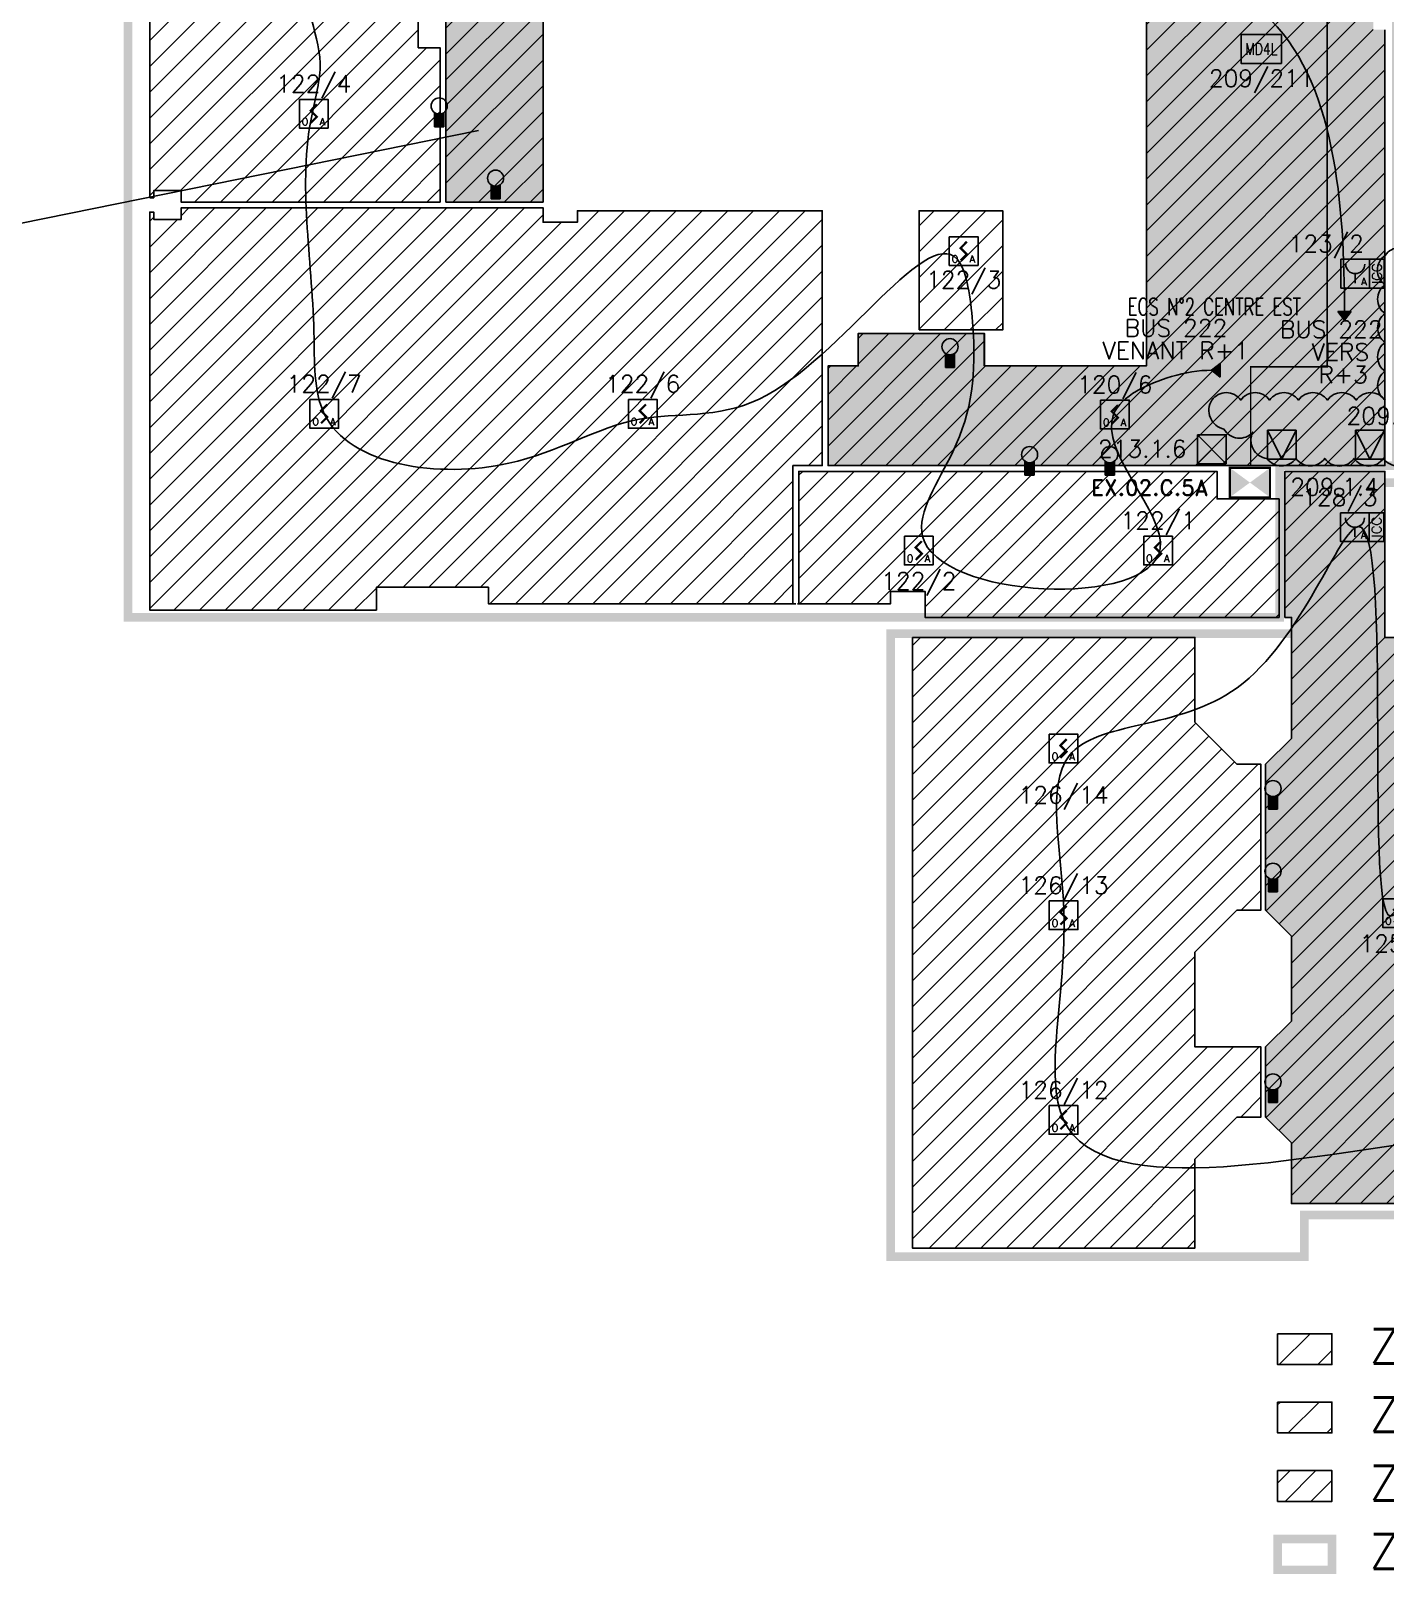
# Model space of a CAD drawing. Header units: millimetres. Extents: x 107 to 210, y 0 to 81.
# Drawn here: x 141.53 to 165.1, y 0.18 to 27.03 of the extents above; entities that cross this region are included whole.
import ezdxf
from ezdxf.enums import TextEntityAlignment as Align

# ---------------------------------------------------------------- set-up
doc = ezdxf.new("R2010")
doc.units = ezdxf.units.MM
doc.linetypes.add('CONTINU', pattern=[0])
doc.linetypes.add('SLD', pattern=[0])
for name, color, linetype in [('ATEIS MISE EN SECURITE', 7, 'Continuous'), ('ATEIS ZONES MES', 7, 'Continuous'), ('JCC-ADRESSAGE', 6, 'Continuous'), ('JCC-ALARME GENERALE SELECTIVE', 3, 'Continuous'), ('JCC-CCF', 6, 'Continuous'), ('JCC-DECLENCHEUR MANUEL AVEC ISOLATEUR', 5, 'Continuous'), ('JCC-ELEMENT DEPORTE_4 L DAS', 1, 'Continuous'), ('JCC-FILERIE SDI', 6, 'Continuous'), ('JCC-INDICATEUR ACTION', 1, 'Continuous'), ('JCC-OPTIQUE_A', 1, 'Continuous'), ('JCC-UAE-SDI', 7, 'Continuous'), ('JCC-VENTOUSE_PCF', 1, 'Continuous'), ('JCC-ZONING ZDA-ZDM', 5, 'Continuous')]:
    doc.layers.add(name, color=color, linetype=linetype)
doc.layers.add('JCC-MD4L', color=1, linetype='Continuous', lineweight=0)
doc.styles.add('HELVL', font='ROMAND.SHX')
doc.styles.get("Standard").update_dxf_attribs({"font": 'romans.shx'})
doc.styles.add('TEXTE', font='romans.shx')
pattern_1 = [(45, (143.08978, 5.6988), (-0.2245064, 0.2245064), [])]
pattern_2 = [(45, (118.6336, -33.3868), (-0.3367596, 0.3367596), [])]
pattern_3 = [(0, (143.08978, 5.69879), (0.079375, 0.15875), [0, -0.15875])]

# ---------------------------------------------------------------- blocks, each defined once
blk = doc.blocks.new('déclencheur manuel avec isolateur')
at = {"layer": 'JCC-DECLENCHEUR MANUEL AVEC ISOLATEUR', "color": 0}
for p, q in [((2.5, 2.5), (5.02, 2.5)), ((5.02, -2.5), (5.02, 2.5)), ((0, 0), (0, -1.66)), ((2.5, -2.5), (5.02, -2.5))]:
    blk.add_line(p, q, dxfattribs=at)
blk.add_lwpolyline([(-2.5, 2.5), (2.5, 2.5), (2.5, -2.5), (-2.5, -2.5)], close=True, dxfattribs=at)
blk.add_arc((0, 1.66), 1.66, 180, 0, dxfattribs=at)
at = {"layer": 'JCC-ADRESSAGE', "style": 'TEXTE'}
blk.add_attdef('ADRESSE', text='', height=3, dxfattribs=at).set_placement((0, 5), align=Align.MIDDLE)
at = {"layer": 'JCC-DECLENCHEUR MANUEL AVEC ISOLATEUR', "color": 0}
blk.add_text('ICC', height=1.668, rotation=90, dxfattribs=at).set_placement((3.76, 0), align=Align.MIDDLE_CENTER)
blk.add_text('A', height=1.25, dxfattribs=at).set_placement((1.5, -2), align=Align.CENTER)
blk = doc.blocks.new('indicateur action')
at = {"layer": 'JCC-INDICATEUR ACTION'}
blk.add_hatch(color=0, dxfattribs=at).paths.add_polyline_path([(0.8, -0.05, -0.315344), (-0.8, -0.05), (-0.8, -2.5), (0.8, -2.5)])
at = {"layer": 'JCC-INDICATEUR ACTION', "color": 0}
for p, q in [((-0.8, -0.05), (-0.8, -2.5)), ((0.8, -2.5), (-0.8, -2.5)), ((0.8, -0.05), (0.8, -2.5))]:
    blk.add_line(p, q, dxfattribs=at)
blk.add_circle((0, 1.1), 1.4, dxfattribs=at)
at = {"layer": 'JCC-ADRESSAGE', "style": 'TEXTE'}
blk.add_attdef('ADRESSE', text='', height=3, dxfattribs=at).set_placement((0, 5), align=Align.MIDDLE)
blk = doc.blocks.new('optique_a')
at = {"layer": 'JCC-OPTIQUE_A', "color": 0}
blk.add_lwpolyline([(-2.5, 2.5), (2.5, 2.5), (2.5, -2.5), (-2.5, -2.5)], close=True, dxfattribs=at)
at = {"layer": 'JCC-OPTIQUE_A', "color": 0, "const_width": 0.385}
blk.add_lwpolyline([(0.54, 1.63), (-0.54, 0.54), (0.54, -0.54), (-0.54, -1.63)], dxfattribs=at)
at = {"layer": 'JCC-ADRESSAGE', "style": 'TEXTE'}
blk.add_attdef('ADRESSE', text='', height=3, dxfattribs=at).set_placement((0, 5), align=Align.MIDDLE)
at = {"layer": 'JCC-OPTIQUE_A', "color": 0}
for s, p in [('O', (-1.5, -2)), ('A', (1.5, -2))]:
    blk.add_text(s, height=1.25, dxfattribs=at).set_placement(p, align=Align.CENTER)
blk = doc.blocks.new('alarme générale selective')
at = {"layer": 'JCC-ALARME GENERALE SELECTIVE', "color": 0}
for p, q in [((2.5, -2.5), (-2.5, 2.5)), ((-2.5, -2.5), (2.5, 2.5))]:
    blk.add_line(p, q, dxfattribs=at)
blk.add_lwpolyline([(-2.5, 2.5), (2.5, 2.5), (2.5, -2.5), (-2.5, -2.5)], close=True, dxfattribs=at)
at = {"layer": 'JCC-ADRESSAGE', "style": 'TEXTE'}
blk.add_attdef('ADRESSE', text='', height=3, dxfattribs=at).set_placement((0, 5), align=Align.MIDDLE)
blk = doc.blocks.new('ventouse PCF')
at = {"layer": 'JCC-VENTOUSE_PCF'}
blk.add_hatch(color=0, dxfattribs=at).paths.add_polyline_path([(0, -2.5), (2.5, 2.5), (-2.5, 2.5)])
at = {"layer": 'JCC-VENTOUSE_PCF', "color": 0}
for p, q in [((0, -2.5), (-2.5, 2.5)), ((2.5, 2.5), (0, -2.5))]:
    blk.add_line(p, q, dxfattribs=at)
blk.add_lwpolyline([(-2.5, 2.5), (2.5, 2.5), (2.5, -2.5), (-2.5, -2.5)], close=True, dxfattribs=at)
at = {"layer": 'JCC-ADRESSAGE', "style": 'TEXTE'}
blk.add_attdef('ADRESSE', text='', height=3, dxfattribs=at).set_placement((0, 5), align=Align.MIDDLE)
blk = doc.blocks.new('MD4L')
at = {"layer": 'JCC-ELEMENT DEPORTE_4 L DAS', "color": 0}
blk.add_lwpolyline([(-3.5, 2.5), (3.5, 2.5), (3.5, -2.5), (-3.5, -2.5)], close=True, dxfattribs=at)
at = {"layer": 'JCC-ADRESSAGE', "style": 'TEXTE'}
blk.add_attdef('ADRESSE', text='', height=3, dxfattribs=at).set_placement((0, 5), align=Align.MIDDLE)
at = {"layer": 'JCC-ELEMENT DEPORTE_4 L DAS', "color": 0, "width": 0.8}
blk.add_text('MD4L', height=2, dxfattribs=at).set_placement((0, 0), align=Align.MIDDLE_CENTER)
blk = doc.blocks.new("VOLETS D'EXTRACTION DE DESENFUMAGE")
at = {"color": 1, "linetype": 'SLD', "const_width": 0.373}
blk.add_lwpolyline([(0, 5.12), (0, 0), (6.97, 0), (6.97, 5.12)], close=True, dxfattribs=at)
at = {"color": 1, "linetype": 'SLD'}
blk.add_solid([(0, 5.12), (0, 0), (6.97, 0), (6.97, 5.12)], dxfattribs=at)

msp = doc.modelspace()

# ---------------------------------------------------------------- hatches: boundary and pattern name
at = {"layer": 'ATEIS ZONES MES'}
h = msp.add_hatch(dxfattribs=at)
h.set_pattern_fill('DOTS', color=1, scale=0.1, style=0)
h.set_pattern_definition(pattern_3)
h.paths.add_polyline_path([(148.751, 30.529), (150.491, 30.529), (150.491, 30.526), (150.591, 30.526), (150.591, 30.899), (154.011, 30.899), (158.286, 30.899), (158.286, 31.149), (159.836, 31.149), (160.409, 31.149), (164.516, 31.149), (164.516, 30.949), (164.991, 30.949), (164.991, 31.074), (165.064, 31.074), (165.061, 27.749), (164.891, 27.749), (164.891, 27.049), (165.091, 27.049), (165.091, 22.474), (165.091, 19.464), (155.402, 19.464), (155.402, 21.199), (155.927, 21.199), (155.927, 21.764), (158.119, 21.764), (158.121, 21.764), (158.121, 21.199), (160.941, 21.199), (160.941, 27.299), (150.441, 27.299), (150.441, 24.05), (148.751, 24.05)])
h = msp.add_hatch(dxfattribs=at)
h.set_pattern_fill('DOTS', color=3, scale=0.1, style=0)
h.set_pattern_definition(pattern_3)
h.paths.add_polyline_path([(185.142, 23.844), (185.072, 23.844), (185.072, 16.483), (187.435, 16.484), (187.435, 14.804), (187.435, 14.774), (187.275, 14.774), (186.811, 14.274), (185.142, 14.274), (185.142, 10.274), (183.542, 10.274), (183.542, 10.674), (181.561, 10.674), (181.111, 10.224), (178.572, 10.224), (178.122, 10.674), (174.261, 10.674), (173.911, 10.224), (171.372, 10.224), (170.922, 10.674), (167.212, 10.674), (166.762, 10.224), (165.342, 10.224), (165.342, 6.624), (163.466, 6.624), (163.466, 7.679), (163.016, 8.129), (163.016, 9.349), (163.466, 9.799), (163.466, 11.274), (163.016, 11.729), (163.016, 14.268), (163.466, 14.718), (163.466, 16.824), (163.351, 16.824), (163.351, 19.364), (165.092, 19.364), (165.092, 16.474), (165.342, 16.474), (165.342, 12.574), (183.092, 12.574), (183.092, 20.899), (165.342, 20.899), (165.342, 23.049), (166.761, 23.049), (167.211, 22.599), (170.922, 22.599), (171.372, 23.049), (173.911, 23.049), (174.261, 22.599), (178.122, 22.599), (178.572, 23.049), (181.112, 23.049), (181.562, 22.599), (183.442, 22.599), (183.442, 26.024), (183.542, 26.024), (183.542, 26.474), (185.142, 26.474)])
at = {"layer": 'JCC-FILERIE SDI'}
for points in [[(164.506, 22.148), (164.27, 22.148), (164.388, 21.992)], [(162.227, 21.005), (162.227, 21.241), (162.071, 21.123)]]:
    msp.add_hatch(color=3, dxfattribs=at).paths.add_polyline_path(points)
at = {"layer": 'JCC-ZONING ZDA-ZDM'}
h = msp.add_hatch(dxfattribs=at)
h.set_pattern_fill('ANSI31', color=201, scale=0.1, style=0)
h.set_pattern_definition(pattern_1)
h.paths.add_polyline_path([(143.595, 24.124), (143.595, 31.074), (143.64, 31.074), (143.64, 30.949), (144.14, 30.949), (144.14, 31.149), (148.65, 31.149), (148.65, 28.729), (148.17, 28.729), (148.17, 27.549), (148.27, 27.549), (148.27, 26.734), (148.65, 26.734), (148.65, 24.049), (144.14, 24.049), (144.14, 24.249), (143.665, 24.249), (143.665, 24.124)])
h = msp.add_hatch(dxfattribs=at)
h.set_pattern_fill('ANSI31', color=113, scale=0.1, style=0)
h.set_pattern_definition(pattern_1)
h.paths.add_polyline_path([(148.75, 30.529), (150.49, 30.529), (150.49, 30.526), (150.59, 30.526), (150.59, 30.899), (154.01, 30.899), (158.284, 30.899), (158.284, 31.149), (159.834, 31.149), (160.408, 31.149), (164.515, 31.149), (164.515, 30.949), (164.99, 30.949), (164.99, 31.074), (165.062, 31.074), (165.06, 27.749), (164.89, 27.749), (164.89, 27.049), (165.09, 27.049), (165.09, 22.474), (165.09, 19.464), (155.4, 19.464), (155.4, 21.199), (155.925, 21.199), (155.925, 21.764), (158.117, 21.764), (158.12, 21.764), (158.12, 21.199), (160.94, 21.199), (160.94, 27.299), (150.44, 27.299), (150.44, 24.05), (148.75, 24.05)])
h = msp.add_hatch(dxfattribs=at)
h.set_pattern_fill('ANSI31', color=11, scale=0.1, style=0)
h.set_pattern_definition(pattern_1)
h.paths.add_polyline_path([(185.14, 23.844), (185.07, 23.844), (185.07, 16.483), (187.433, 16.484), (187.433, 14.804), (187.433, 14.774), (187.273, 14.774), (186.81, 14.274), (185.14, 14.274), (185.14, 10.274), (183.54, 10.274), (183.54, 10.674), (181.559, 10.674), (181.109, 10.224), (178.57, 10.224), (178.12, 10.674), (174.26, 10.674), (173.91, 10.224), (171.37, 10.224), (170.92, 10.674), (167.21, 10.674), (166.76, 10.224), (165.34, 10.224), (165.34, 6.624), (163.465, 6.624), (163.465, 7.679), (163.015, 8.129), (163.015, 9.349), (163.465, 9.799), (163.465, 11.274), (163.015, 11.729), (163.015, 14.268), (163.465, 14.718), (163.465, 16.824), (163.35, 16.824), (163.35, 19.364), (165.09, 19.364), (165.09, 16.474), (165.34, 16.474), (165.34, 12.574), (183.09, 12.574), (183.09, 20.899), (165.34, 20.899), (165.34, 23.049), (166.76, 23.049), (167.21, 22.599), (170.92, 22.599), (171.37, 23.049), (173.91, 23.049), (174.259, 22.599), (178.12, 22.599), (178.57, 23.049), (181.11, 23.049), (181.56, 22.599), (183.44, 22.599), (183.44, 26.024), (183.54, 26.024), (183.54, 26.474), (185.14, 26.474)])
h = msp.add_hatch(dxfattribs=at)
h.set_pattern_fill('ANSI31', color=113, scale=0.1, style=0)
h.set_pattern_definition(pattern_1)
edge = h.paths.add_edge_path()
edge.add_line((154.84, 17.061), (149.49, 17.061))
edge.add_line((149.49, 17.061), (149.49, 17.349))
edge.add_line((149.49, 17.349), (149.29, 17.349))
edge.add_line((149.29, 17.349), (149.244, 17.349))
edge.add_line((149.244, 17.349), (147.54, 17.349))
edge.add_line((147.54, 17.349), (147.54, 16.949))
edge.add_line((147.54, 16.949), (143.595, 16.949))
edge.add_line((143.595, 16.949), (143.595, 23.874))
edge.add_line((143.595, 23.874), (143.665, 23.874))
edge.add_line((143.665, 23.874), (143.665, 23.749))
edge.add_line((143.665, 23.749), (144.14, 23.749))
edge.add_line((144.14, 23.749), (144.14, 23.949))
edge.add_line((144.14, 23.949), (148.65, 23.949))
edge.add_line((148.65, 23.949), (150.44, 23.95))
edge.add_line((150.44, 23.95), (150.44, 23.699))
edge.add_line((150.44, 23.699), (151.04, 23.699))
edge.add_line((151.04, 23.699), (151.04, 23.899))
edge.add_line((151.04, 23.899), (155.3, 23.899))
edge.add_line((155.3, 23.899), (155.3, 19.464))
edge.add_line((155.3, 19.464), (154.79, 19.464))
edge.add_line((154.79, 19.464), (154.79, 17.061))
h = msp.add_hatch(dxfattribs=at)
h.set_pattern_fill('ANSI31', color=201, scale=0.1, style=0)
h.set_pattern_definition(pattern_1)
h.paths.add_polyline_path([(156.985, 21.824), (158.44, 21.824), (158.44, 23.899), (156.985, 23.899)])
h = msp.add_hatch(dxfattribs=at)
h.set_pattern_fill('ANSI31', color=201, scale=0.1, style=0)
h.set_pattern_definition(pattern_1)
edge = h.paths.add_edge_path()
edge.add_line((154.89, 17.061), (154.89, 19.364))
edge.add_line((154.89, 19.364), (162.17, 19.364))
edge.add_line((162.17, 19.364), (162.17, 18.884))
edge.add_line((162.17, 18.884), (163.25, 18.884))
edge.add_line((163.25, 18.884), (163.25, 16.824))
edge.add_line((163.25, 16.824), (157.09, 16.824))
edge.add_line((157.09, 16.824), (157.09, 16.827))
edge.add_line((157.09, 16.827), (157.09, 17.274))
edge.add_line((157.09, 17.274), (156.49, 17.274))
edge.add_line((156.49, 17.274), (156.49, 17.061))
edge.add_line((156.49, 17.061), (154.87, 17.061))
h = msp.add_hatch(dxfattribs=at)
h.set_pattern_fill('ANSI31', color=174, scale=0.1, style=0)
h.set_pattern_definition(pattern_1)
h.paths.add_polyline_path([(156.87, 16.474), (161.785, 16.474), (161.785, 14.998), (162.515, 14.268), (162.935, 14.268), (162.935, 11.729), (162.515, 11.729), (162.432, 11.647), (161.785, 10.999), (161.785, 9.449), (161.785, 9.349), (162.935, 9.349), (162.935, 8.129), (162.515, 8.129), (161.785, 7.399), (161.785, 5.849), (156.87, 5.849)])
h = msp.add_hatch(dxfattribs=at)
h.set_pattern_fill('ANSI31', color=11, scale=0.15, style=0)
h.set_pattern_definition(pattern_2)
h.paths.add_polyline_path([(163.223, 4.359), (164.169, 4.359), (164.169, 3.822), (163.223, 3.822)])
h = msp.add_hatch(dxfattribs=at)
h.set_pattern_fill('ANSI31', color=184, scale=0.15, style=0)
h.set_pattern_definition(pattern_2)
h.paths.add_polyline_path([(163.223, 3.169), (164.169, 3.169), (164.169, 2.632), (163.223, 2.632)])
at = {"layer": 'JCC-ZONING ZDA-ZDM', "true_color": 0x009ce0}
h = msp.add_hatch(dxfattribs=at)
h.set_pattern_fill('ANSI31', color=142, scale=0.1, style=0)
h.set_pattern_definition([(45, (143.3183, 5.20337), (-0.2245064, 0.2245064), [])])
h.paths.add_polyline_path([(163.223, 1.979), (164.169, 1.979), (164.169, 1.442), (163.223, 1.442)])

# ---------------------------------------------------------------- linework, layer by layer
at = {"layer": 'ATEIS MISE EN SECURITE', "color": 3, "linetype": 'CONTINU', "const_width": 0.025}
msp.add_lwpolyline([(164.493, 29.273), (164.086, 29.273), (164.086, 21.182), (162.756, 21.182), (162.756, 19.478)], dxfattribs=at)
at = {"layer": 'ATEIS ZONES MES', "color": 1}
msp.add_line((139.603, 23.325), (149.316, 25.294), dxfattribs=at)
for points in [[(150.441, 27.299), (150.441, 24.05), (148.751, 24.05), (148.751, 30.529)], [(165.091, 27.049), (165.091, 22.474), (165.091, 19.464), (155.402, 19.464), (155.402, 21.199), (155.927, 21.199), (155.927, 21.764), (158.119, 21.764), (158.121, 21.764), (158.121, 21.199), (160.941, 21.199), (160.941, 27.299)]]:
    msp.add_lwpolyline(points, dxfattribs=at)
at = {"layer": 'ATEIS ZONES MES', "color": 3}
msp.add_lwpolyline([(165.342, 6.624), (163.466, 6.624), (163.466, 7.679), (163.016, 8.129), (163.016, 9.349), (163.466, 9.799), (163.466, 11.274), (163.016, 11.729), (163.016, 14.268), (163.466, 14.718), (163.466, 16.824), (163.351, 16.824), (163.351, 19.364), (165.092, 19.364), (165.092, 16.474), (165.342, 16.474)], dxfattribs=at)
at = {"layer": 'JCC-CCF'}
msp.add_lwpolyline([(165.569, 19.589, -0.520567), (165.067, 19.589, -0.520567), (164.555, 19.589, -0.520567), (164.044, 19.589, -0.520567), (163.542, 19.589, -0.520567), (163.039, 19.589, -0.520567), (162.793, 20.046, -0.520567), (162.29, 20.101, -0.520567), (162.08, 20.603, -0.520567), (162.582, 20.603, -0.520567), (163.085, 20.603, -0.520567), (163.587, 20.603, -0.520567), (164.09, 20.603, -0.520567), (164.592, 20.603, -0.520567), (165.094, 20.603, -0.520567), (165.094, 21.105, -0.520567), (165.094, 21.607, -0.520567), (165.094, 22.109, -0.520567), (165.094, 22.611, -0.520567), (165.094, 23.122, -0.520567), (165.597, 23.122, -0.520567)], format="xyb", dxfattribs=at)
at = {"layer": 'JCC-FILERIE SDI', "color": 3}
for p, q in [((164.506, 22.148), (164.27, 22.148)), ((164.388, 21.992), (164.27, 22.148)), ((164.506, 22.148), (164.27, 22.148)), ((164.388, 21.992), (164.27, 22.148)), ((164.388, 21.992), (164.506, 22.148)), ((164.388, 21.992), (164.506, 22.148)), ((162.071, 21.123), (162.227, 21.241)), ((162.071, 21.123), (162.227, 21.241)), ((162.227, 21.005), (162.227, 21.241)), ((162.227, 21.005), (162.227, 21.241)), ((162.071, 21.123), (162.227, 21.005)), ((162.071, 21.123), (162.227, 21.005))]:
    msp.add_line(p, q, dxfattribs=at)
msp.add_open_spline([(164.388, 22.148), (164.388, 23.931), (164.138, 27.776), (159.978, 28.335), (156.77, 27.759), (155.943, 31.544), (152.816, 29.343), (150.294, 27.469), (146.549, 30.694), (146.199, 28.362), (146.329, 27.417), (146.653, 26.456), (146.106, 24.619), (146.518, 22.664), (146.397, 19.543), (149.782, 19.087), (151.969, 20.519), (154.882, 20.051), (157.611, 24.492), (158.008, 21.393), (157.873, 19.97), (155.922, 17.2), (163.236, 16.868), (159.537, 20.223), (161.243, 21.022), (161.842, 21.123), (162.078, 21.123)], degree=3, knots=[0, 0, 0, 0, 5.348738, 8.947413, 11.257766, 13.961489, 16.582375, 19.770747, 23.589519, 24.564091, 25.731259, 26.593637, 27.492832, 31.292535, 32.718318, 36.043977, 38.44566, 40.553859, 44.777427, 45.892596, 48.107421, 49.663977, 53.805785, 56.281971, 57.483556, 58.192323, 58.192323, 58.192323, 58.192323], dxfattribs=at)
at = {"layer": 'JCC-FILERIE SDI', "color": 5}
msp.add_open_spline([(166.877, 20.232), (166.877, 20.57), (168.777, 18.594), (167.785, 23.072), (165.504, 26.154), (168.533, 23.944), (169.993, 20.237), (170.572, 26.036), (174.577, 24.66), (179.215, 27.751), (179.558, 19.22), (180.331, 27.368), (185.074, 22.948), (184.112, 19.469), (185.552, 15.818), (188.138, 10.72), (182.397, 7.77), (177.895, 8.009), (174.785, 7.72), (170.606, 7.893), (166.392, 8.161), (158.343, 6.092), (159.855, 11.31), (158.854, 15.173), (163.078, 14.669), (165.551, 22.159), (164.398, 7.479), (166.543, 15.839), (169.811, 14.041), (173.01, 15.783), (175.631, 9.333), (175.654, 16.363), (180.41, 14.929), (185.989, 11.25), (182.32, 20.554), (176.561, 18.272), (173.167, 19.059), (168.926, 17.464), (169.18, 18.916), (169.18, 19.101)], degree=3, knots=[0, 0, 0, 0, 1.012701, 3.460437, 6.733188, 9.069999, 11.391695, 15.060281, 17.361206, 22.392103, 26.001284, 29.676121, 33.462844, 37.363014, 40.492377, 45.144194, 52.094038, 53.995255, 58.981723, 61.393846, 66.332225, 73.391989, 77.029521, 79.741879, 82.89298, 86.401582, 93.193728, 96.782562, 99.452327, 102.120081, 106.226266, 109.492791, 113.621096, 117.767038, 123.56501, 129.20445, 132.963735, 136.279026, 136.835565, 136.835565, 136.835565, 136.835565], dxfattribs=at)
at = {"layer": 'JCC-ZONING ZDA-ZDM', "color": 201}
for points in [[(143.595, 24.124), (143.595, 31.074), (143.64, 31.074), (143.64, 30.949), (144.14, 30.949), (144.14, 31.149), (148.65, 31.149), (148.65, 28.729), (148.17, 28.729), (148.17, 27.549), (148.27, 27.549), (148.27, 26.734), (148.65, 26.734), (148.65, 24.049), (144.14, 24.049), (144.14, 24.249), (143.665, 24.249), (143.665, 24.124), (143.595, 24.124)], [(156.985, 21.824), (158.44, 21.824), (158.44, 23.899), (156.985, 23.899), (156.985, 21.824)], [(154.89, 17.061), (154.89, 19.364), (154.89, 19.364), (162.17, 19.364), (162.17, 18.884), (163.25, 18.884), (163.25, 16.824), (157.09, 16.824), (157.09, 16.827), (157.09, 17.274), (156.49, 17.274), (156.49, 17.061), (154.87, 17.061)]]:
    msp.add_lwpolyline(points, dxfattribs=at)
at = {"layer": 'JCC-ZONING ZDA-ZDM', "color": 17, "const_width": 0.15}
msp.add_lwpolyline([(165.44, 30.982), (165.62, 30.982), (165.62, 27.923), (165.29, 27.924), (165.29, 19.464), (163.261, 19.46), (163.261, 16.824), (143.215, 16.824), (143.215, 30.999), (148.5, 30.999), (148.5, 30.339), (150.808, 30.339), (150.808, 30.766), (158.284, 30.756), (158.325, 30.756), (158.325, 30.982), (165.62, 30.982)], dxfattribs=at)
at = {"layer": 'JCC-ZONING ZDA-ZDM', "color": 113}
for points in [[(150.44, 27.299), (150.44, 24.05), (148.75, 24.05), (148.75, 30.529)], [(165.09, 27.049), (165.09, 22.474), (165.09, 19.464), (155.4, 19.464), (155.4, 21.199), (155.925, 21.199), (155.925, 21.764), (158.117, 21.764), (158.12, 21.764), (158.12, 21.199), (160.94, 21.199), (160.94, 27.299)], [(154.84, 17.061), (149.49, 17.061), (149.49, 17.349), (149.29, 17.349), (149.244, 17.349), (147.54, 17.349), (147.54, 16.949), (143.595, 16.949), (143.595, 23.874), (143.665, 23.874), (143.665, 23.749), (144.14, 23.749), (144.14, 23.949), (148.65, 23.949), (150.44, 23.95), (150.44, 23.699), (151.04, 23.699), (151.04, 23.899), (155.3, 23.899), (155.3, 19.464), (154.79, 19.464), (154.79, 17.061)]]:
    msp.add_lwpolyline(points, dxfattribs=at)
at = {"layer": 'JCC-ZONING ZDA-ZDM', "color": 11}
msp.add_lwpolyline([(165.34, 6.624), (163.465, 6.624), (163.465, 7.679), (163.015, 8.129), (163.015, 9.349), (163.465, 9.799), (163.465, 11.274), (163.015, 11.729), (163.015, 14.268), (163.465, 14.718), (163.465, 16.824), (163.35, 16.824), (163.35, 19.364), (165.09, 19.364), (165.09, 16.474), (165.34, 16.474)], dxfattribs=at)
at = {"layer": 'JCC-ZONING ZDA-ZDM', "color": 1, "const_width": 0.15}
msp.add_lwpolyline([(165.59, 19.168), (163.54, 19.168), (163.54, 16.538), (156.49, 16.539), (156.49, 5.699), (163.69, 5.699), (163.69, 6.424), (165.34, 6.424)], dxfattribs=at)
at = {"layer": 'JCC-ZONING ZDA-ZDM', "color": 174}
msp.add_lwpolyline([(156.87, 16.474), (161.785, 16.474), (161.785, 14.998), (162.515, 14.268), (162.935, 14.268), (162.935, 11.729), (162.515, 11.729), (162.432, 11.647), (161.785, 10.999), (161.785, 9.449), (161.785, 9.349), (162.935, 9.349), (162.935, 8.129), (162.515, 8.129), (161.785, 7.399), (161.785, 5.849), (156.87, 5.849), (156.87, 16.474)], dxfattribs=at)
at = {"layer": 'JCC-ZONING ZDA-ZDM', "color": 11}
msp.add_lwpolyline([(163.223, 4.359), (164.169, 4.359), (164.169, 3.822), (163.223, 3.822)], close=True, dxfattribs=at)
at = {"layer": 'JCC-ZONING ZDA-ZDM', "color": 184}
msp.add_lwpolyline([(163.223, 3.169), (164.169, 3.169), (164.169, 2.632), (163.223, 2.632)], close=True, dxfattribs=at)
at = {"layer": 'JCC-ZONING ZDA-ZDM', "color": 142, "true_color": 0x009ce0}
msp.add_lwpolyline([(163.223, 1.979), (164.169, 1.979), (164.169, 1.442), (163.223, 1.442)], close=True, dxfattribs=at)
at = {"layer": 'JCC-ZONING ZDA-ZDM', "color": 1, "const_width": 0.15}
msp.add_lwpolyline([(163.223, 0.788), (164.169, 0.788), (164.169, 0.251), (163.223, 0.251)], close=True, dxfattribs=at)

# ---------------------------------------------------------------- block references
at = {"layer": 'ATEIS MISE EN SECURITE', "linetype": 'Continuous', "xscale": 0.1, "yscale": 0.1, "zscale": 0.1}
msp.add_blockref("VOLETS D'EXTRACTION DE DESENFUMAGE", (162.394, 18.913), dxfattribs=at)
at = {"layer": 'JCC-ALARME GENERALE SELECTIVE', "lineweight": 0}
ref = msp.add_blockref('alarme générale selective', (162.078, 19.747), dxfattribs=dict(at, xscale=0.1000000000000014, yscale=0.1000000000000014))
ref.add_attrib('ADRESSE', '213.1.6', dxfattribs={"layer": 'JCC-ADRESSAGE', "height": 0.3, "style": 'TEXTE'}).set_placement((160.868, 19.758), align=Align.MIDDLE)
at = {"layer": 'JCC-DECLENCHEUR MANUEL AVEC ISOLATEUR'}
ref = msp.add_blockref('déclencheur manuel avec isolateur', (164.576, 22.804), dxfattribs=dict(at, xscale=0.1000000000000014, yscale=0.1000000000000014))
ref.add_attrib('ADRESSE', '123/2', dxfattribs={"layer": 'JCC-ADRESSAGE', "height": 0.3, "style": 'TEXTE'}).set_placement((164.07, 23.304), align=Align.MIDDLE)
ref = msp.add_blockref('déclencheur manuel avec isolateur', (164.57, 18.392), dxfattribs=dict(at, xscale=0.1000000000000014, yscale=0.1000000000000014))
ref.add_attrib('ADRESSE', '128/3', dxfattribs={"layer": 'JCC-ADRESSAGE', "height": 0.3, "style": 'TEXTE'}).set_placement((164.308, 18.892), align=Align.MIDDLE)
at = {"layer": 'JCC-INDICATEUR ACTION', "lineweight": 0, "xscale": 0.1000000000000014, "yscale": 0.1000000000000014}
for p in [(148.633, 25.611), (149.615, 24.355), (157.523, 21.423), (158.908, 19.545), (160.303, 19.545), (163.144, 13.735), (163.144, 12.296), (163.144, 8.631)]:
    msp.add_blockref('indicateur action', p, dxfattribs=at)
at = {"layer": 'JCC-MD4L', "lineweight": 0}
ref = msp.add_blockref('MD4L', (162.94, 26.713), dxfattribs=dict(at, xscale=0.1000000000000014, yscale=0.1000000000000014))
ref.add_attrib('ADRESSE', '209/211', dxfattribs={"layer": 'JCC-ADRESSAGE', "height": 0.3, "style": 'TEXTE'}).set_placement((162.94, 26.181), align=Align.MIDDLE)
at = {"layer": 'JCC-OPTIQUE_A', "lineweight": 0}
ref = msp.add_blockref('optique_a', (146.45, 25.587), dxfattribs=dict(at, xscale=0.1000000000000014, yscale=0.1000000000000014))
ref.add_attrib('ADRESSE', '122/4', dxfattribs={"layer": 'JCC-ADRESSAGE', "height": 0.3, "style": 'TEXTE'}).set_placement((146.45, 26.087), align=Align.MIDDLE)
ref = msp.add_blockref('optique_a', (157.761, 23.196), dxfattribs=dict(at, xscale=0.1000000000000014, yscale=0.1000000000000014))
ref.add_attrib('ADRESSE', '122/3', dxfattribs={"layer": 'JCC-ADRESSAGE', "height": 0.3, "style": 'TEXTE'}).set_placement((157.761, 22.676), align=Align.MIDDLE)
ref = msp.add_blockref('optique_a', (146.632, 20.365), dxfattribs=dict(at, xscale=0.1000000000000014, yscale=0.1000000000000014))
ref.add_attrib('ADRESSE', '122/7', dxfattribs={"layer": 'JCC-ADRESSAGE', "height": 0.3, "style": 'TEXTE'}).set_placement((146.632, 20.865), align=Align.MIDDLE)
ref = msp.add_blockref('optique_a', (152.175, 20.365), dxfattribs=dict(at, xscale=0.1000000000000014, yscale=0.1000000000000014))
ref.add_attrib('ADRESSE', '122/6', dxfattribs={"layer": 'JCC-ADRESSAGE', "height": 0.3, "style": 'TEXTE'}).set_placement((152.175, 20.865), align=Align.MIDDLE)
ref = msp.add_blockref('optique_a', (160.391, 20.353), dxfattribs=dict(at, xscale=0.0999999999999996, yscale=0.0999999999999996))
ref.add_attrib('ADRESSE', '120/6', dxfattribs={"layer": 'JCC-ADRESSAGE', "height": 0.3, "style": 'TEXTE'}).set_placement((160.391, 20.853), align=Align.MIDDLE)
ref = msp.add_blockref('optique_a', (161.144, 17.986), dxfattribs=dict(at, xscale=0.1000000000000014, yscale=0.1000000000000014))
ref.add_attrib('ADRESSE', '122/1', dxfattribs={"layer": 'JCC-ADRESSAGE', "height": 0.3, "style": 'TEXTE'}).set_placement((161.144, 18.486), align=Align.MIDDLE)
ref = msp.add_blockref('optique_a', (156.979, 17.986), dxfattribs=dict(at, xscale=0.1000000000000014, yscale=0.1000000000000014))
ref.add_attrib('ADRESSE', '122/2', dxfattribs={"layer": 'JCC-ADRESSAGE', "height": 0.3, "style": 'TEXTE'}).set_placement((156.979, 17.434), align=Align.MIDDLE)
ref = msp.add_blockref('optique_a', (159.498, 14.54), dxfattribs=dict(at, xscale=0.1000000000000014, yscale=0.1000000000000014))
ref.add_attrib('ADRESSE', '126/14', dxfattribs={"layer": 'JCC-ADRESSAGE', "height": 0.3, "style": 'TEXTE'}).set_placement((159.498, 13.711), align=Align.MIDDLE)
ref = msp.add_blockref('optique_a', (159.498, 11.64), dxfattribs=dict(at, xscale=0.1000000000000014, yscale=0.1000000000000014))
ref.add_attrib('ADRESSE', '126/13', dxfattribs={"layer": 'JCC-ADRESSAGE', "height": 0.3, "style": 'TEXTE'}).set_placement((159.498, 12.14), align=Align.MIDDLE)
ref = msp.add_blockref('optique_a', (165.303, 11.679), dxfattribs=dict(at, xscale=0.1000000000000014, yscale=0.1000000000000014))
ref.add_attrib('ADRESSE', '125/4', dxfattribs={"layer": 'JCC-ADRESSAGE', "height": 0.3, "style": 'TEXTE'}).set_placement((165.303, 11.126), align=Align.MIDDLE)
ref = msp.add_blockref('optique_a', (159.498, 8.079), dxfattribs=dict(at, xscale=0.1000000000000014, yscale=0.1000000000000014))
ref.add_attrib('ADRESSE', '126/12', dxfattribs={"layer": 'JCC-ADRESSAGE', "height": 0.3, "style": 'TEXTE'}).set_placement((159.498, 8.579), align=Align.MIDDLE)
at = {"layer": 'JCC-VENTOUSE_PCF', "lineweight": 0}
ref = msp.add_blockref('ventouse PCF', (164.832, 19.829), dxfattribs=dict(at, xscale=0.1000000000000014, yscale=0.1000000000000014))
ref.add_attrib('ADRESSE', '209.1.3', dxfattribs={"layer": 'JCC-ADRESSAGE', "height": 0.3, "style": 'TEXTE'}).set_placement((165.196, 20.329), align=Align.MIDDLE)
ref = msp.add_blockref('ventouse PCF', (163.296, 19.829), dxfattribs=dict(at, xscale=0.1000000000000014, yscale=0.1000000000000014))
ref.add_attrib('ADRESSE', '209.1.4', dxfattribs={"layer": 'JCC-ADRESSAGE', "height": 0.3, "style": 'TEXTE'}).set_placement((164.216, 19.093), align=Align.MIDDLE)

# ---------------------------------------------------------------- texts
at = {"layer": 'ATEIS MISE EN SECURITE', "color": 0, "style": 'HELVL'}
msp.add_text('EX.02.C.5A', height=0.2749, dxfattribs=at).set_placement((159.98, 18.942))
at = {"layer": 'JCC-FILERIE SDI', "color": 3}
for s, p in [('BUS 222', (160.562, 21.709)), ('BUS 222', (163.264, 21.685)), ('VENANT R+1', (160.177, 21.315)), ('VERS', (163.816, 21.291)), ('R+3', (163.934, 20.897))]:
    msp.add_text(s, height=0.3, dxfattribs=at).set_placement(p)
at = {"layer": 'JCC-UAE-SDI', "color": 3, "width": 0.7}
msp.add_text('ECS N°2 CENTRE EST', height=0.3, dxfattribs=at).set_placement((160.616, 22.079))
at = {"layer": 'JCC-ZONING ZDA-ZDM', "color": 11, "insert": (164.82, 4.44), "char_height": 0.6, "width": 18.5478, "attachment_point": 1}
msp.add_mtext('ZDA 125 CIRCULATION EST ', dxfattribs=at)
at = {"layer": 'JCC-ZONING ZDA-ZDM', "color": 184, "insert": (164.82, 3.25), "char_height": 0.6, "width": 18.5478, "attachment_point": 1}
msp.add_mtext('ZDA 126 CHAMBRES EST', dxfattribs=at)
at = {"layer": 'JCC-ZONING ZDA-ZDM', "color": 142, "true_color": 0x009ce0, "insert": (164.82, 2.059), "char_height": 0.6, "width": 18.5478, "attachment_point": 1}
msp.add_mtext('ZDA 127 BUREAUX ET LOCAUX EST ', dxfattribs=at)
at = {"layer": 'JCC-ZONING ZDA-ZDM', "color": 1, "insert": (164.82, 0.869), "char_height": 0.6, "width": 6.6462, "attachment_point": 1}
msp.add_mtext('ZDM 128 EST ', dxfattribs=at)

doc.saveas('drawing.dxf')
